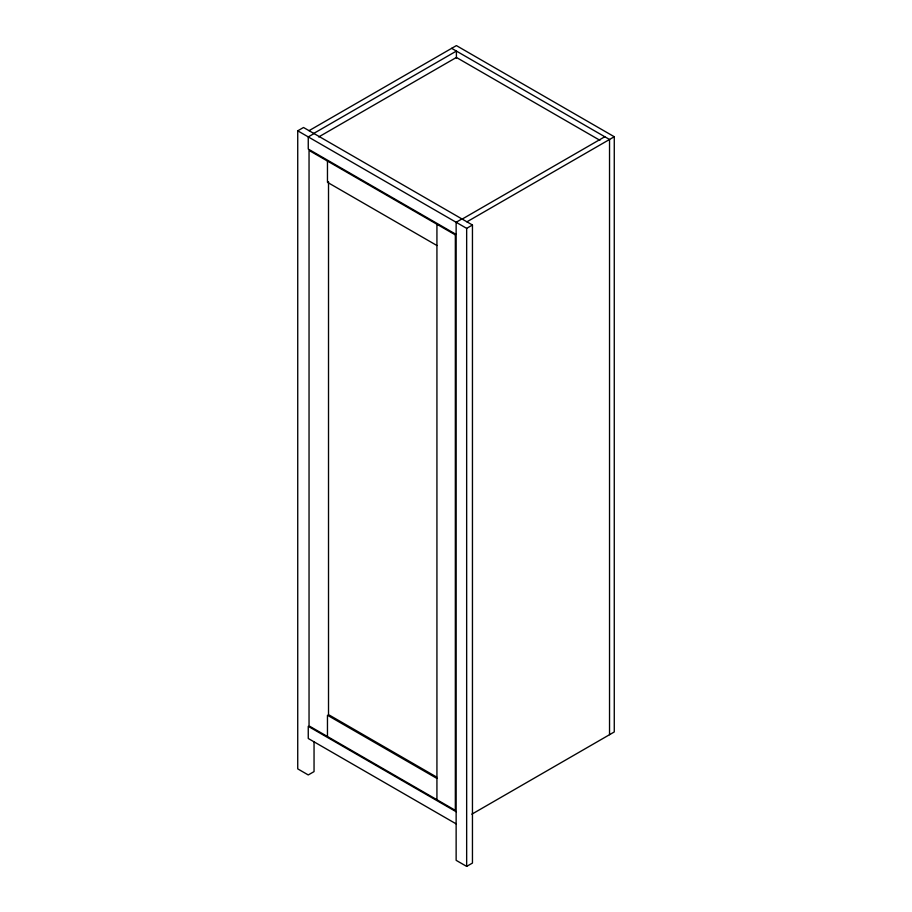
<?xml version="1.0" encoding="UTF-8"?>
<svg xmlns="http://www.w3.org/2000/svg" width="912" height="912" viewBox="0 0 912 912"><rect width="100%" height="100%" fill="white"/><g stroke="black" fill="none" stroke-linecap="round" stroke-linejoin="round"><path stroke-width="1.37" d="M314.047 741.695L314.047 771.609L308.256 774.949L297.734 768.873L297.734 130.826L303.514 127.486L472.45 225.013L472.45 863.06L466.659 866.4L456.137 860.324L456.137 222.277L461.917 218.937M309.043 130.667L456.399 45.6L614.266 136.743L614.266 731.96L471.835 814.188M313.785 133.403L456.399 51.072L456.399 58.186M314.047 133.562L308.256 136.903L308.256 149.055L456.137 234.43M318.698 136.948L456.399 57.445L599.891 140.3M462.179 219.085L604.793 136.743M466.921 221.821L614.266 136.743M297.734 130.826L466.659 228.353L472.45 225.013M451.657 48.336L609.535 139.479L609.535 734.684M436.928 245.522L327.465 182.32L327.465 161.059M436.745 777.127L328.514 714.632L328.514 181.716M436.928 778.438L327.465 715.247L327.465 736.508M456.137 811.714L308.256 726.34L308.256 738.492L456.137 823.867M466.659 228.353L466.659 866.4M436.928 224.249L436.928 799.71M455.339 234.886L309.043 150.423L309.043 725.884L455.339 810.346L455.339 234.886"/></g></svg>
